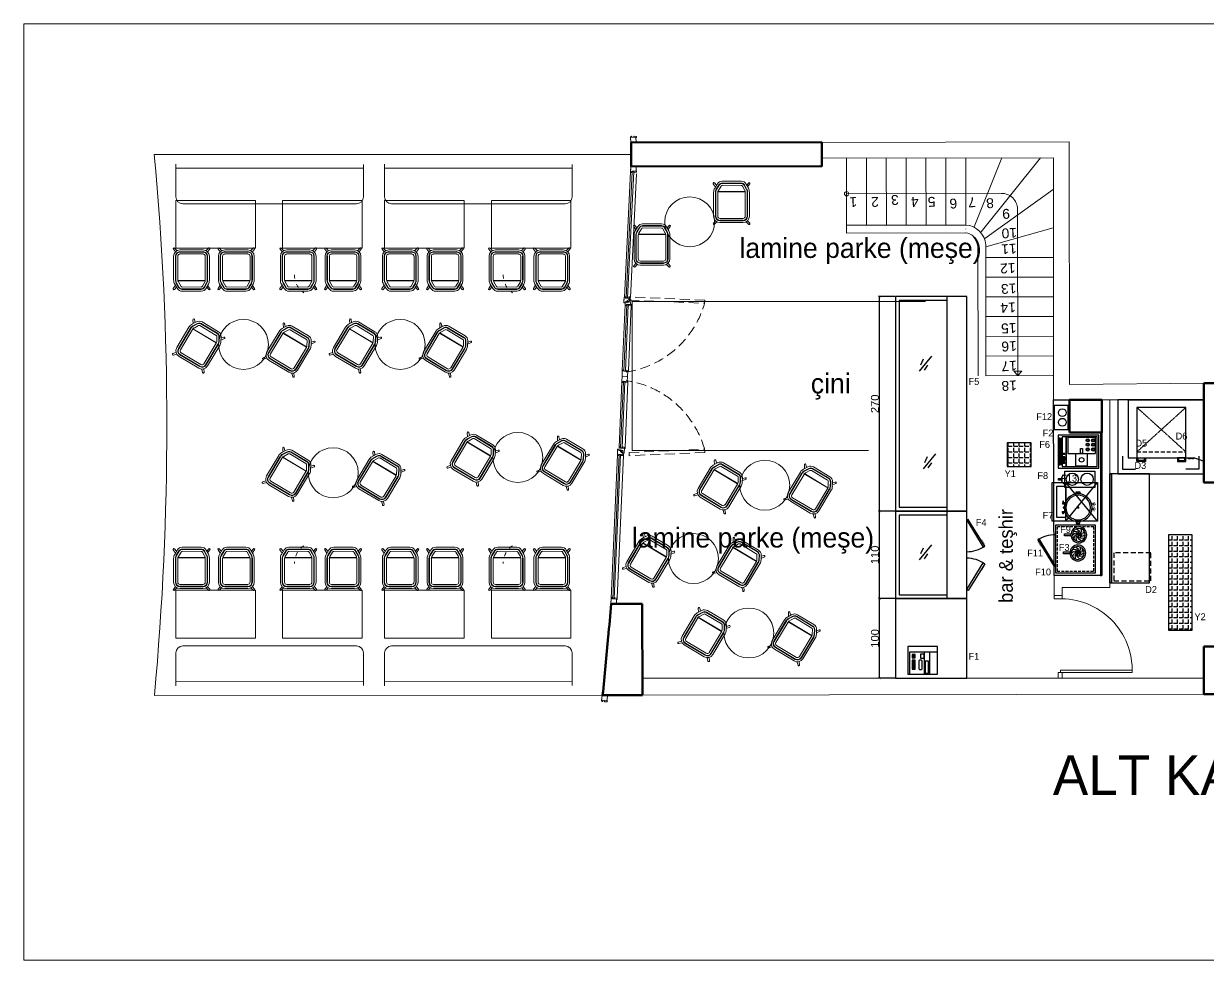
# Model space of a CAD drawing. Header units: millimetres. Extents: x 280 to 14881, y -4087 to -2041.
# Drawn here: x 280 to 1769, y -3219 to -2041 of the extents above; entities that cross this region are included whole.
import ezdxf
from ezdxf.enums import TextEntityAlignment as Align

# ---------------------------------------------------------------- set-up
doc = ezdxf.new("R2010")
doc.units = ezdxf.units.MM
for name, pattern in [('ACAD_ISO03W100', [30, 12, -18]), ('ACAD_ISO07W100', [3.5, 0.5, -3]), ('DASHED', [0.75, 0.5, -0.25]), ('HIDDEN', [9.525, 6.35, -3.175])]:
    doc.linetypes.add(name, pattern=pattern)
doc.layers.get('Defpoints').update_dxf_attribs({"lineweight": 18})
doc.layers.add('-DWG_DETAY2', color=7, linetype='Continuous')
doc.layers.add('S2000-002 Çizgi', color=7, linetype='Continuous')
for name, color, linetype, lineweight in [('dog-pen', 150, 'Continuous', 5), ('duvar2', 234, 'Continuous', 0), ('kapı açılış', 251, 'ACAD_ISO07W100', 0), ('kolon', 105, 'Continuous', 50), ('korkuluk', 34, 'Continuous', 5), ('merdiven', 8, 'Continuous', 5), ('merdiven izdüşüm', 8, 'ACAD_ISO03W100', 5), ('PAGE-MOBİLYA İNCE', 59, 'Continuous', 18), ('PAGE-MOBİLYA ORTA', 28, 'Continuous', 25), ('pen-gor', 4, 'Continuous', 5), ('YAZI', 9, 'Continuous', 18)]:
    doc.layers.add(name, color=color, linetype=linetype, lineweight=lineweight)
doc.styles.add('DDG Dimensions', font='arial.ttf')
doc.styles.add('TAKSİM', font='GOTHIC.TTF', dxfattribs={"height": 20})
doc.dimstyles.new('ISO-25', dxfattribs={"dimtxt": 5, "dimasz": 3, "dimexe": 1.25, "dimexo": 0.625, "dimtad": 1, "dimtxsty": 'DDG Dimensions', "dimblk": 'ARCHTICK', "dimcen": 0, "dimadec": 0, "dimazin": 0, "dimtfac": 1, "dimtmove": 0, "dimatfit": 3, "dimfxl": 1, "dimarcsym": 0})

# ---------------------------------------------------------------- blocks, each defined once
blk = doc.blocks.new('bar taburesi plan re')
at = {"color": 0, "linetype": 'ByBlock'}
for p, q in [((-23.6, 0.9), (-21.1, -2.3)), ((-19.3, -0.9, 11.1), (-22.1, 2.1)), ((13.7, 0), (-15.3, 0)), ((17.7, -0.8, 11), (20.6, 2.1)), ((22.1, 0.9), (19.5, -2.3)), ((-23.3, -8), (-23.3, -37.9)), ((-21, -8), (-21, -37.9)), ((-20.5, -8), (-20.5, -37.9)), ((-18, -8), (-18, -37.9)), ((13.7, -2.3), (-15.3, -2.3)), ((13.7, -2.8), (-15.3, -2.8)), ((13.7, -5.2), (-15.3, -5.2)), ((16.5, -38.2), (16.5, -8)), ((18.9, -38.2), (18.9, -8)), ((19.4, -38.2), (19.4, -8)), ((21.7, -38.2), (21.7, -8)), ((-23.8, -48.6), (-21.1, -44.6)), ((-21.9, -43), (-18.6, -48.6)), ((-19.9, -41.9), (-16.6, -47.4)), ((-19.5, -41.6), (-16.2, -47.2)), ((-18, -38.5), (16.4, -38.5)), ((-18, -38.9), (16.4, -38.9)), ((-17.3, -40.3), (-14, -45.9)), ((12.9, -45.8), (16, -40.2)), ((15.1, -47.1), (18.2, -41.5)), ((15.5, -47.3), (18.6, -41.7)), ((17.5, -48.4), (20.4, -43.1)), ((22.3, -48.6), (19.5, -44.7)), ((-19.8, -47), (-22.3, -49.8)), ((11.4, -46.7), (-12.5, -46.8)), ((11.4, -49.2), (-12.5, -49.2)), ((11.4, -49.7), (-12.5, -49.7)), ((11.4, -52), (-12.5, -52)), ((18.3, -47), (20.8, -49.8))]:
    blk.add_line(p, q, dxfattribs=at)
for centre, radius, start, end in [((-22.9, 1.5), 0.957, 38.086, 218.0835), ((-15.3, -8), 8, 90, 180), ((13.7, -8), 8, 0, 90), ((21.3, 1.5, 0), 0.954, 321.751, 141.9472), ((-15.3, -8), 5.71, 90, 180), ((-15.3, -8), 5.24, 90, 180), ((-15.3, -8), 2.75, 90, 180), ((13.7, -8), 5.71, 0, 90), ((13.7, -8), 5.24, 0, 90), ((13.7, -8), 2.75, 0, 90), ((-13.3, -37.9), 10, 180, 210.7222), ((-13.3, -37.9), 7.71, 180, 210.7222), ((-13.3, -37.9), 7.24, 180, 210.7222), ((-13.3, -37.9), 4.75, 180, 210.7222), ((11.7, -38.2), 4.75, 330.9098, 0), ((11.7, -38.2), 7.24, 330.9098, 0), ((11.7, -38.2), 7.71, 330.9098, 0), ((11.7, -38.2), 10, 330.9098, 0), ((-23, -49.2), 0.98, 145.311, 318.9999), ((-12.5, -45), 7, 210.7222, 270.024), ((-12.5, -45), 4.71, 210.7222, 270.024), ((-12.5, -45), 4.24, 210.7222, 270.024), ((-12.5, -45), 1.75, 210.7222, 270.024), ((11.4, -45), 1.75, 270.024, 330.9098), ((11.4, -45), 4.24, 270.024, 330.9098), ((11.4, -45), 4.71, 270.024, 330.9098), ((11.4, -45), 7, 270.024, 330.9098), ((21.5, -49.2), 0.98, 221.0001, 34.689)]:
    blk.add_arc(centre, radius, start, end, dxfattribs=at)
blk = doc.blocks.new('A$C4AF1199D')
at = {"layer": 'S2000-002 Çizgi'}
for points in [[(2.3, 15.6), (6.8, 14.5)], [(2.4, 20.6), (5.4, 17.1)], [(5.4, 24.6), (5.8, 20)], [(6.3, 18), (13.8, 18)], [(12.6, 19.9), (7.1, 15.7)], [(7.7, 21), (12.4, 15.2)], [(10.2, 26.1), (7.8, 22.2)], [(10.2, 21.2), (10, 14.2)], [(14.9, 24.5), (10.7, 22.7)], [(17.8, 20.4), (13.4, 21.5)], [(14.8, 11.4), (14.4, 16)], [(17.8, 15.4), (14.8, 18.9)], [(5.2, 11.5), (9.5, 13.3)], [(10, 9.9), (12.4, 13.8)]]:
    blk.add_lwpolyline(points, dxfattribs=at)
blk.add_lwpolyline([(8.8, 0), (11.3, 0), (11.3, 8), (8.8, 8)], close=True, dxfattribs=at)
for radius in [10, 8.12, 3.75]:
    blk.add_circle((10, 18), radius, dxfattribs=at)
blk = doc.blocks.new('A$C199769C9')
at = {"layer": 'S2000-002 Çizgi'}
for points in [[(2.5, 17.2), (0, 17.2), (0, 21.7), (2.5, 21.7)], [(2, 17.7), (0.5, 17.7), (0.5, 21.2), (2, 21.2)], [(37.5, 17.2), (40, 17.2), (40, 21.7), (37.5, 21.7)], [(38, 17.7), (39.5, 17.7), (39.5, 21.2), (38, 21.2)], [(12, 0.2), (14.6, 0.4), (14.6, 1), (12, 1.2)], [(28, 0.2), (25.4, 0.4), (25.4, 1), (28, 1.2)]]:
    blk.add_lwpolyline(points, close=True, dxfattribs=at)
at = {"layer": 'S2000-002 Çizgi', "const_width": 1.5}
blk.add_lwpolyline([(19.2, 19.5, 1), (20.7, 19.5, 1)], format="xyb", close=True, dxfattribs=at)
at = {"layer": 'S2000-002 Çizgi'}
for points in [[(13.9, 3.1), (13.9, 1.1)], [(13.9, 0), (15, 0), (15, 2.7)], [(13.9, 0.4), (13.9, 0)], [(20, 1.5), (20, 2)], [(26, 0), (24.9, 0), (24.9, 2.7)], [(26, 3), (26, 1.1)], [(26, 0.4), (26, 0)]]:
    blk.add_lwpolyline(points, dxfattribs=at)
for centre, radius in [((20, 19.5), 17.5), ((20, 19.5), 15.5), ((20.1, 1), 0.469)]:
    blk.add_circle(centre, radius, dxfattribs=at)
blk = doc.blocks.new('A$C13A6423E')
at = {"layer": 'S2000-002 Çizgi'}
for points in [[(0, 72.7), (60, 72.7), (60, 22.7), (0, 22.7)], [(41.4, 0.3), (7.8, 20.9), (8.8, 22.7), (42.5, 2)]]:
    blk.add_lwpolyline(points, close=True, dxfattribs=at)
at = {"layer": 'S2000-002 Çizgi', "linetype": 'DASHED', "ltscale": 7}
blk.add_lwpolyline([(2.1, 70.6), (57.9, 70.6), (57.9, 24.7), (2.1, 24.7)], close=True, dxfattribs=at)
at = {"layer": 'S2000-002 Çizgi', "const_width": 0.343}
blk.add_lwpolyline([(39.5, 1.5), (38.8, 0.3), (34, 3.3), (32.7, 4.1)], dxfattribs=at)
at = {"layer": 'S2000-002 Çizgi'}
blk.add_arc((8.8, 22.7), 39.5, 325.4884, 0, dxfattribs=at)
blk = doc.blocks.new('A$C3C3A6592')
at = {"layer": 'S2000-002 Çizgi'}
for points in [[(0, 57), (48.3, 16.9)], [(0, 16.9), (48.3, 57)], [(0, 16.9), (48.3, 16.9)]]:
    blk.add_lwpolyline(points, dxfattribs=at)
for points in [[(0, 0), (48.3, 0), (48.3, 57), (0, 57)], [(4.6, 5.6), (43.7, 5.6), (43.7, 16.9), (4.6, 16.9)]]:
    blk.add_lwpolyline(points, close=True, dxfattribs=at)
blk.add_text('**', height=12, dxfattribs=at).set_placement((11.9, 43))
blk = doc.blocks.new('A$C290C7E64')
at = {"layer": 'S2000-002 Çizgi'}
for points in [[(0, 0), (35, 0), (35, 37), (0, 37)], [(7, 2), (35, 2), (35, 37), (7, 37)], [(9.6, 16), (14.7, 16), (14.7, 20.6), (9.6, 20.6)], [(18.6, 21.8), (33.8, 21.8), (33.8, 26), (18.6, 26)], [(10.3, 8.2), (11.3, 8.2), (11.3, 9.2), (10.3, 9.2)], [(10.3, 7.2), (11.3, 7.2), (11.3, 8.2), (10.3, 8.2)], [(10.3, 6.2), (11.3, 6.2), (11.3, 7.2), (10.3, 7.2)], [(10.3, 5.2), (11.3, 5.2), (11.3, 6.2), (10.3, 6.2)], [(11.3, 8.2), (12.3, 8.2), (12.3, 9.2), (11.3, 9.2)], [(11.3, 7.2), (12.3, 7.2), (12.3, 8.2), (11.3, 8.2)], [(11.3, 6.2), (12.3, 6.2), (12.3, 7.2), (11.3, 7.2)], [(11.3, 5.2), (12.3, 5.2), (12.3, 6.2), (11.3, 6.2)], [(12.3, 8.2), (13.3, 8.2), (13.3, 9.2), (12.3, 9.2)], [(12.3, 7.2), (13.3, 7.2), (13.3, 8.2), (12.3, 8.2)], [(12.3, 6.2), (13.3, 6.2), (13.3, 7.2), (12.3, 7.2)], [(12.3, 5.2), (13.3, 5.2), (13.3, 6.2), (12.3, 6.2)], [(13.3, 8.2), (14.3, 8.2), (14.3, 9.2), (13.3, 9.2)], [(13.3, 7.2), (14.3, 7.2), (14.3, 8.2), (13.3, 8.2)], [(13.3, 6.2), (14.3, 6.2), (14.3, 7.2), (13.3, 7.2)], [(13.3, 5.2), (14.3, 5.2), (14.3, 6.2), (13.3, 6.2)], [(17.4, 8.2), (18.4, 8.2), (18.4, 9.2), (17.4, 9.2)], [(17.4, 7.2), (18.4, 7.2), (18.4, 8.2), (17.4, 8.2)], [(17.4, 6.2), (18.4, 6.2), (18.4, 7.2), (17.4, 7.2)], [(17.4, 5.2), (18.4, 5.2), (18.4, 6.2), (17.4, 6.2)], [(18.4, 8.2), (19.4, 8.2), (19.4, 9.2), (18.4, 9.2)], [(18.4, 7.2), (19.4, 7.2), (19.4, 8.2), (18.4, 8.2)], [(18.4, 6.2), (19.4, 6.2), (19.4, 7.2), (18.4, 7.2)], [(18.4, 5.2), (19.4, 5.2), (19.4, 6.2), (18.4, 6.2)], [(19.4, 8.2), (20.4, 8.2), (20.4, 9.2), (19.4, 9.2)], [(19.4, 7.2), (20.4, 7.2), (20.4, 8.2), (19.4, 8.2)], [(19.4, 6.2), (20.4, 6.2), (20.4, 7.2), (19.4, 7.2)], [(19.4, 5.2), (20.4, 5.2), (20.4, 6.2), (19.4, 6.2)], [(20.4, 8.2), (21.4, 8.2), (21.4, 9.2), (20.4, 9.2)], [(20.4, 7.2), (21.4, 7.2), (21.4, 8.2), (20.4, 8.2)], [(20.4, 6.2), (21.4, 6.2), (21.4, 7.2), (20.4, 7.2)], [(20.4, 5.2), (21.4, 5.2), (21.4, 6.2), (20.4, 6.2)], [(21.4, 8.2), (22.4, 8.2), (22.4, 9.2), (21.4, 9.2)], [(21.4, 7.2), (22.4, 7.2), (22.4, 8.2), (21.4, 8.2)], [(21.4, 6.2), (22.4, 6.2), (22.4, 7.2), (21.4, 7.2)], [(21.4, 5.2), (22.4, 5.2), (22.4, 6.2), (21.4, 6.2)], [(22.4, 8.2), (23.4, 8.2), (23.4, 9.2), (22.4, 9.2)], [(22.4, 7.2), (23.4, 7.2), (23.4, 8.2), (22.4, 8.2)], [(22.4, 6.2), (23.4, 6.2), (23.4, 7.2), (22.4, 7.2)], [(22.4, 5.2), (23.4, 5.2), (23.4, 6.2), (22.4, 6.2)], [(23.4, 8.2), (24.4, 8.2), (24.4, 9.2), (23.4, 9.2)], [(23.4, 7.2), (24.4, 7.2), (24.4, 8.2), (23.4, 8.2)], [(23.4, 6.2), (24.4, 6.2), (24.4, 7.2), (23.4, 7.2)], [(23.4, 5.2), (24.4, 5.2), (24.4, 6.2), (23.4, 6.2)], [(24.4, 8.2), (25.4, 8.2), (25.4, 9.2), (24.4, 9.2)], [(24.4, 7.2), (25.4, 7.2), (25.4, 8.2), (24.4, 8.2)], [(24.4, 6.2), (25.4, 6.2), (25.4, 7.2), (24.4, 7.2)], [(24.4, 5.2), (25.4, 5.2), (25.4, 6.2), (24.4, 6.2)], [(25.4, 8.2), (26.4, 8.2), (26.4, 9.2), (25.4, 9.2)], [(25.4, 7.2), (26.4, 7.2), (26.4, 8.2), (25.4, 8.2)], [(25.4, 6.2), (26.4, 6.2), (26.4, 7.2), (25.4, 7.2)], [(25.4, 5.2), (26.4, 5.2), (26.4, 6.2), (25.4, 6.2)], [(26.4, 8.2), (27.4, 8.2), (27.4, 9.2), (26.4, 9.2)], [(26.4, 7.2), (27.4, 7.2), (27.4, 8.2), (26.4, 8.2)], [(26.4, 6.2), (27.4, 6.2), (27.4, 7.2), (26.4, 7.2)], [(26.4, 5.2), (27.4, 5.2), (27.4, 6.2), (26.4, 6.2)], [(27.4, 8.2), (28.4, 8.2), (28.4, 9.2), (27.4, 9.2)], [(27.4, 7.2), (28.4, 7.2), (28.4, 8.2), (27.4, 8.2)], [(27.4, 6.2), (28.4, 6.2), (28.4, 7.2), (27.4, 7.2)], [(27.4, 5.2), (28.4, 5.2), (28.4, 6.2), (27.4, 6.2)]]:
    blk.add_lwpolyline(points, close=True, dxfattribs=at)
for points in [[(7, 27.2), (35, 27.2)], [(7, 20.6), (35, 20.6)]]:
    blk.add_lwpolyline(points, dxfattribs=at)
blk.add_lwpolyline([(18.7, 13.6), (27.6, 13.6, 0.414214), (29.1, 15.1), (29.1, 16.4, 0.414214), (27.6, 17.9), (18.7, 17.9, 0.414214), (17.2, 16.4), (17.2, 15.1, 0.414214)], format="xyb", close=True, dxfattribs=at)
blk = doc.blocks.new('A$C014F030A')
at = {"layer": 'S2000-002 Çizgi'}
for p, q in [((14, 6.1), (0, 6.1)), ((0, 6.1), (0, 0)), ((2, 6.1), (2, 2)), ((2, 2), (12, 2)), ((12, 2), (12, 6.1)), ((14, 0), (14, 6.1)), ((0, 0), (14, 0))]:
    blk.add_line(p, q, dxfattribs=at)
blk = doc.blocks.new('A$C3B636E66')
at = {"layer": 'S2000-002 Çizgi'}
for p, q in [((-13, 77.7), (-13, 4.7)), ((-13, 77.7), (82, 77.7)), ((82, 77.7), (82, 0.5)), ((-13, 4.7), (70.5, 4.7)), ((70.5, 4.7), (82, 0.5))]:
    blk.add_line(p, q, dxfattribs=at)
at = {"layer": 'S2000-002 Çizgi', "linetype": 'DASHED'}
for p, q in [((59.6, 68.2), (-2.1, 12.3)), ((-2.1, 68.2), (59.6, 12.3))]:
    blk.add_line(p, q, dxfattribs=at)
at = {"layer": 'S2000-002 Çizgi', "linetype": 'DASHED', "ltscale": 10}
blk.add_line((-2.1, 12.3), (59.6, 12.3), dxfattribs=at)
at = {"layer": 'S2000-002 Çizgi', "linetype": 'DASHED'}
blk.add_lwpolyline([(-2.1, 68.2), (-2.1, 4.7), (59.6, 4.7), (59.6, 68.2)], close=True, dxfattribs=at)
at = {"layer": 'S2000-002 Çizgi'}
for points in [[(63, 4.7), (65.4, 4.7), (65.4, 3.6), (63, 3.6)], [(67, 4.7), (69.3, 4.7), (69.3, 3.6), (67, 3.6)]]:
    blk.add_lwpolyline(points, close=True, dxfattribs=at)
at = {"layer": 'S2000-002 Çizgi', "yscale": 0.7663551401869159, "zscale": 0.7663551401869159}
for p, xscale in [((8.6, 0), -0.7663551401869159), ((48.9, 0), 0.7663551401869159)]:
    blk.add_blockref('A$C014F030A', p, dxfattribs=dict(at, xscale=xscale))
blk = doc.blocks.new('_ArchTick')
at = {"color": 0, "linetype": 'ByBlock', "const_width": 0.15}
blk.add_lwpolyline([(-0.5, -0.5), (0.5, 0.5)], dxfattribs=at)
blk = doc.blocks.new('*D15')
at = {"color": 0, "lineweight": -2, "transparency": 16777216}
for p, q in [((1376, -2763.9), (1355.4, -2763.9)), ((1356.7, -2863.9), (1356.7, -2763.9)), ((1376, -2863.9), (1355.4, -2863.9))]:
    blk.add_line(p, q, dxfattribs=at)
at = {"layer": 'Defpoints', "color": 0, "transparency": 16777216}
for p in [(1356.7, -2763.9), (1376.6, -2763.9), (1376.6, -2863.9)]:
    blk.add_point(p, dxfattribs=at)
at = {"color": 0, "lineweight": -2, "transparency": 16777216, "xscale": 3, "yscale": 3, "zscale": 3}
for p, rotation in [((1356.7, -2763.9), 90), ((1356.7, -2863.9), 270)]:
    blk.add_blockref('_ArchTick', p, dxfattribs=dict(at, rotation=rotation))
at = {"color": 0, "transparency": 16777216, "insert": (1351, -2813.9), "char_height": 10, "attachment_point": 5, "rotation": 90, "style": 'DDG Dimensions'}
blk.add_mtext('100', dxfattribs=at)
blk = doc.blocks.new('*D16')
at = {"color": 0, "lineweight": -2, "transparency": 16777216}
for p, q in [((1376, -2653.9), (1355.4, -2653.9)), ((1356.7, -2763.9), (1356.7, -2653.9)), ((1376, -2763.9), (1355.4, -2763.9))]:
    blk.add_line(p, q, dxfattribs=at)
at = {"layer": 'Defpoints', "color": 0, "transparency": 16777216}
for p in [(1356.7, -2653.9), (1376.6, -2653.9), (1376.6, -2763.9)]:
    blk.add_point(p, dxfattribs=at)
at = {"color": 0, "lineweight": -2, "transparency": 16777216, "xscale": 3, "yscale": 3, "zscale": 3}
for p, rotation in [((1356.7, -2653.9), 90), ((1356.7, -2763.9), 270)]:
    blk.add_blockref('_ArchTick', p, dxfattribs=dict(at, rotation=rotation))
at = {"color": 0, "transparency": 16777216, "insert": (1351, -2708.9), "char_height": 10, "attachment_point": 5, "rotation": 90, "style": 'DDG Dimensions'}
blk.add_mtext('110', dxfattribs=at)
blk = doc.blocks.new('*D17')
at = {"color": 0, "lineweight": -2, "transparency": 16777216}
for p, q in [((1376, -2383.9), (1355.4, -2383.9)), ((1356.7, -2653.9), (1356.7, -2383.9)), ((1376, -2653.9), (1355.4, -2653.9))]:
    blk.add_line(p, q, dxfattribs=at)
at = {"layer": 'Defpoints', "color": 0, "transparency": 16777216}
for p in [(1356.7, -2383.9), (1376.6, -2383.9), (1376.6, -2653.9)]:
    blk.add_point(p, dxfattribs=at)
at = {"color": 0, "lineweight": -2, "transparency": 16777216, "xscale": 3, "yscale": 3, "zscale": 3}
for p, rotation in [((1356.7, -2383.9), 90), ((1356.7, -2653.9), 270)]:
    blk.add_blockref('_ArchTick', p, dxfattribs=dict(at, rotation=rotation))
at = {"color": 0, "transparency": 16777216, "insert": (1351, -2518.9), "char_height": 10, "attachment_point": 5, "rotation": 90, "style": 'DDG Dimensions'}
blk.add_mtext('270', dxfattribs=at)
blk = doc.blocks.new('A$C676B6198')
at = {"layer": 'S2000-002 Çizgi'}
blk.add_line((27.3, 6.3), (31.6, 8.2), dxfattribs=at)
for points in [[(0, 0), (41.5, 0), (41.5, 51), (0, 51)], [(2, 10), (39.5, 10), (39.5, 49), (2, 49)], [(3, 47), (3, 12), (23, 12), (23, 47)], [(16.8, 30.8), (23, 30.8), (23, 28.2), (16.8, 28.2)], [(23.5, 22), (38.5, 22), (38.5, 37), (23.5, 37)], [(2, 5), (39.5, 5), (39.5, 10), (2, 10)], [(22.8, 6.2), (24, 6.2), (24, 8.3), (22.8, 8.3)], [(27.3, 6.3), (31.6, 6.3), (31.6, 8.2), (27.3, 8.2)], [(33.9, 6.2), (35.1, 6.2), (35.1, 8.3), (33.9, 8.3)]]:
    blk.add_lwpolyline(points, close=True, dxfattribs=at)
for points, const_width in [([(5.5, 42.4), (4.9, 41.4)], 0.5), ([(5.5, 35.5), (4.9, 34.5)], 0.5), ([(10.9, 42.4), (10.3, 41.4)], 0.5), ([(10.9, 35.5), (10.3, 34.5)], 0.5), ([(16.9, 42.4), (16.3, 41.4)], 0.5), ([(16.9, 35.5), (16.3, 34.5)], 0.5), ([(22.8, 7.5), (24, 7.5)], 0.5), ([(29.5, 5), (29.5, 1.5)], 1), ([(33.9, 7.5), (35.1, 7.5)], 0.5)]:
    blk.add_lwpolyline(points, dxfattribs=dict(at, const_width=const_width))
for points in [[(3.7, 1.9), (3.7, 5)], [(5.3, 5), (5.3, 1.9)], [(6.3, 1.9), (6.3, 5)], [(8, 5), (8, 1.9)], [(9, 1.9), (9, 5)], [(10.7, 5), (10.7, 1.9)], [(11.7, 1.9), (11.7, 5)], [(13.4, 5), (13.4, 1.9)], [(14.4, 1.9), (14.4, 5)], [(16, 5), (16, 1.9)], [(17, 1.9), (17, 5)], [(18.7, 5), (18.7, 1.9)], [(19.7, 1.9), (19.7, 5)], [(21.4, 5), (21.4, 1.9)], [(22.4, 1.9), (22.4, 5)], [(24.1, 5), (24.1, 1.9)], [(25.1, 1.9), (25.1, 5)], [(26.7, 5), (26.7, 1.9)], [(27.7, 1.9), (27.7, 5)], [(29.4, 5), (29.4, 1.9)], [(30.4, 1.9), (30.4, 5)], [(32.1, 5), (32.1, 1.9)], [(33.1, 1.9), (33.1, 5)], [(34.8, 5), (34.8, 1.9)], [(35.8, 1.9), (35.8, 5)], [(37.4, 5), (37.4, 1.9)]]:
    blk.add_lwpolyline(points, dxfattribs=at)
for centre, radius in [((6.5, 44.1), 1.98), ((6.5, 44.1), 1.24), ((12, 44.1), 1.98), ((12, 44.1), 1.24), ((17.9, 44.1), 1.98), ((17.9, 44.1), 1.24), ((6.5, 37.2), 1.98), ((6.5, 37.2), 1.24), ((12, 37.2), 1.98), ((12, 37.2), 1.24), ((17.9, 37.2), 1.98), ((17.9, 37.2), 1.24), ((31, 29.5), 2.9)]:
    blk.add_circle(centre, radius, dxfattribs=at)
for centre in [(4.5, 1.9), (7.2, 1.9), (9.8, 1.9), (12.5, 1.9), (15.2, 1.9), (17.9, 1.9), (20.5, 1.9), (23.2, 1.9), (25.9, 1.9), (28.6, 1.9), (31.2, 1.9), (33.9, 1.9), (36.6, 1.9)]:
    blk.add_arc(centre, 0.837, 180, 0, dxfattribs=at)
blk = doc.blocks.new('A$C1AD30F75')
blk.add_lwpolyline([(0, 0), (30, 0), (30, 18), (0, 18)], close=True)
for centre in [(9, 7.6), (21, 7.6)]:
    blk.add_circle(centre, 4.91)
blk = doc.blocks.new('A$C3DDB3116')
at = {"layer": 'S2000-002 Çizgi'}
blk.add_lwpolyline([(0, 45.9), (20.5, 45.9), (20.5, 7.9), (0, 7.9), (0, 45.9)], dxfattribs=at)
blk.add_lwpolyline([(9.3, 3.7), (11.2, 3.7), (11.2, 0), (9.3, 0)], close=True, dxfattribs=at)
for centre in [(10.2, 36.1), (10.2, 17.5)]:
    blk.add_circle(centre, 7.7, dxfattribs=at)
blk.add_arc((10.2, 10.1), 6.37, 199.6345, 340.3655, dxfattribs=at)

msp = doc.modelspace()

# ---------------------------------------------------------------- hatches: boundary and pattern name
h = msp.add_hatch()
h.set_pattern_fill('ANGLE', color=256)
h.set_pattern_definition([(0, (-18.126, -3256.851), (0, 6.985), [5.08, -1.905]), (90, (-18.126, -3256.851), (-6.985, 4e-16), [5.08, -1.905])])
h.paths.add_polyline_path([(1547.331, -2567.851), (1517.331, -2567.851), (1517.331, -2597.851), (1547.331, -2597.851)])
h = msp.add_hatch()
h.set_pattern_fill('ANGLE', color=256, angle=90)
h.set_pattern_definition([(90, (2409.277, -4338.931), (-6.985, 4e-16), [5.08, -1.905]), (180, (2409.277, -4338.931), (-9e-16, -6.985), [5.08, -1.905])])
h.paths.add_polyline_path([(1720.277, -2803.474), (1750.277, -2803.474), (1750.277, -2683.474), (1720.277, -2683.474)])

# ---------------------------------------------------------------- linework, layer by layer
at = {"layer": '-DWG_DETAY2', "color": 0, "linetype": 'HIDDEN'}
msp.add_lwpolyline([(1651.636, -2741.73), (1698.186, -2741.73), (1698.186, -2706.297), (1651.636, -2706.297)], close=True, dxfattribs=at)
for p, q in [((1441.633, -2653.949), (1441.633, -2383.949)), ((1441.633, -2763.949), (1441.633, -2653.949))]:
    msp.add_line(p, q)
at = {"color": 4}
for p, q in [((1406.915, -2477.682), (1422.418, -2458.832)), ((1408.609, -2469.772), (1411.944, -2462.446)), ((1413.111, -2476.599), (1417.445, -2470.272)), ((1411.871, -2600.497), (1427.374, -2581.648)), ((1413.565, -2592.588), (1416.899, -2585.262)), ((1418.066, -2599.415), (1422.401, -2593.088)), ((1406.915, -2715.084), (1422.418, -2696.234)), ((1408.609, -2707.175), (1411.944, -2699.848)), ((1413.111, -2714.002), (1417.445, -2707.674))]:
    msp.add_line(p, q, dxfattribs=at)
msp.add_xline((2057.341, -4071.789), (1, 0))
for points in [[(1376.633, -2653.949), (1466.633, -2653.949), (1466.633, -2383.949), (1376.633, -2383.949)], [(1575.641, -2513.984), (1595.641, -2513.984), (1595.641, -2554.984), (1636.633, -2554.984), (1636.633, -2734.984), (1576.633, -2734.984)], [(1764.636, -2513.984), (1656.636, -2513.984), (1656.636, -2606.984), (1764.636, -2606.984)], [(1517.331, -2597.851), (1547.331, -2597.851), (1547.331, -2567.851), (1517.331, -2567.851)], [(1646.633, -2743.984), (1696.633, -2743.984), (1696.633, -2606.984), (1646.633, -2606.984)], [(1648.633, -2743.984), (1646.633, -2743.984), (1646.633, -2606.984), (1648.633, -2606.984)], [(1376.633, -2763.949), (1466.633, -2763.949), (1466.633, -2653.949), (1376.633, -2653.949)], [(1750.277, -2803.474), (1750.277, -2683.474), (1720.277, -2683.474), (1720.277, -2803.474)], [(1376.633, -2863.949), (1466.633, -2863.949), (1466.633, -2763.949), (1376.633, -2763.949)]]:
    msp.add_lwpolyline(points, close=True)
for points in [[(1441.633, -2388.949), (1381.633, -2388.949), (1381.633, -2648.949), (1441.633, -2648.949)], [(1441.633, -2658.949), (1381.633, -2658.949), (1381.633, -2758.949), (1441.633, -2758.949)]]:
    msp.add_lwpolyline(points, dxfattribs=at)
for points in [[(1662.636, -2584.694), (1662.636, -2600.984), (1678.927, -2600.984)], [(1758.636, -2584.694), (1758.636, -2600.984), (1742.345, -2600.984)]]:
    msp.add_lwpolyline(points)
at = {"layer": 'dog-pen'}
for points in [[(1050.497, -2189.942), (1050.072, -2183.756), (1045.084, -2184.099), (1044.988, -2182.702), (1044.775, -2182.517), (1044.176, -2182.558), (1043.447, -2183.61), (1043.247, -2183.624), (1043.473, -2186.916)], [(1050.072, -2183.756), (1050.497, -2189.942), (1049.799, -2189.99), (1049.799, -2189.99), (1049.001, -2190.045), (1049.001, -2190.045), (1048.701, -2190.065), (1048.701, -2190.065), (1047.504, -2190.147), (1047.504, -2190.147), (1045.309, -2190.298), (1045.309, -2190.298), (1044.112, -2190.381), (1043.686, -2190.009), (1043.247, -2183.624)], [(1050.106, -2184.255), (1050.605, -2184.221), (1050.884, -2183.901), (1050.795, -2182.61), (1047.868, -2182.31), (1047.689, -2182.623), (1047.389, -2182.643), (1047.478, -2183.935)], [(1050.28, -2226.564), (1050.545, -2220.37), (1049.846, -2220.34), (1049.846, -2220.34), (1049.047, -2220.306), (1049.047, -2220.306), (1048.747, -2220.293), (1048.747, -2220.293), (1047.548, -2220.242), (1047.548, -2220.242), (1045.35, -2220.148), (1045.35, -2220.148), (1044.151, -2220.096), (1043.735, -2220.479), (1043.461, -2226.873)], [(1050.545, -2220.37), (1050.28, -2226.564), (1045.285, -2226.351), (1045.225, -2227.749), (1045.017, -2227.94), (1044.417, -2227.915), (1043.661, -2226.882), (1043.461, -2226.873), (1043.602, -2223.576)], [(1050.302, -2226.065), (1050.801, -2226.086), (1051.088, -2226.399), (1051.033, -2227.692), (1048.114, -2228.067), (1047.927, -2227.759), (1047.627, -2227.746), (1047.683, -2226.453)], [(1042.036, -2386.172), (1041.929, -2388.67), (1041.23, -2388.64), (1041.247, -2388.24), (1040.448, -2388.206), (1040.43, -2388.606), (1040.131, -2388.593), (1040.097, -2389.392), (1038.898, -2389.341), (1038.838, -2390.739), (1036.64, -2390.645), (1036.576, -2392.144), (1035.377, -2392.093), (1034.994, -2391.676), (1035.268, -2385.282)], [(1041.929, -2388.67), (1042.036, -2386.172), (1037.041, -2385.958), (1037.1, -2384.559), (1036.909, -2384.351), (1036.31, -2384.325), (1035.468, -2385.29), (1035.268, -2385.282), (1035.127, -2388.579)], [(1036.31, -2384.325), (1036.909, -2384.351)], [(1042.063, -2387.875), (1041.978, -2389.873), (1042.063, -2387.875), (1043.262, -2387.926), (1043.645, -2388.343), (1043.397, -2394.138), (1038.401, -2393.924), (1038.341, -2395.322), (1038.133, -2395.514), (1037.533, -2395.488), (1036.777, -2394.455), (1036.577, -2394.446), (1036.718, -2391.149), (1038.807, -2391.239), (1038.781, -2391.838), (1039.29, -2391.86), (1039.38, -2389.762), (1040.279, -2389.8), (1040.266, -2390.1), (1040.466, -2390.108), (1040.418, -2391.243), (1041.617, -2391.294), (1041.665, -2390.16), (1041.865, -2390.168), (1041.878, -2389.869), (1041.978, -2389.873)], [(1042.015, -2386.672), (1042.514, -2386.693), (1042.827, -2386.406), (1042.882, -2385.113), (1040.006, -2384.49), (1039.793, -2384.781), (1039.494, -2384.768), (1039.438, -2386.061)], [(1043.418, -2393.638), (1043.917, -2393.659), (1044.204, -2393.972), (1044.149, -2395.265), (1041.23, -2395.64), (1041.043, -2395.332), (1040.744, -2395.319), (1040.799, -2394.026)], [(1032.445, -2490.958), (1032.645, -2490.966), (1033.402, -2492), (1034.001, -2492.025), (1034.209, -2491.834), (1034.269, -2490.435), (1039.265, -2490.649), (1039.513, -2484.854), (1039.13, -2484.438), (1032.736, -2484.164), (1032.445, -2490.958)], [(1033.027, -2477.37), (1033.227, -2477.379), (1034.069, -2476.414), (1034.668, -2476.439), (1034.86, -2476.648), (1034.8, -2478.047), (1039.795, -2478.26), (1039.547, -2484.055), (1039.13, -2484.438), (1032.736, -2484.164), (1033.027, -2477.37)], [(1039.774, -2478.76), (1040.273, -2478.781), (1040.586, -2478.494), (1040.641, -2477.202), (1037.765, -2476.578), (1037.553, -2476.869), (1037.253, -2476.856), (1037.197, -2478.149)], [(1039.286, -2490.15), (1039.786, -2490.171), (1040.072, -2490.483), (1040.017, -2491.776), (1037.098, -2492.152), (1036.911, -2491.844), (1036.612, -2491.831), (1036.667, -2490.538)], [(1033.627, -2582.592), (1033.734, -2580.094), (1033.034, -2580.064), (1033.017, -2580.464), (1032.218, -2580.43), (1032.235, -2580.03), (1031.935, -2580.017), (1031.97, -2579.218), (1030.771, -2579.167), (1030.831, -2577.768), (1028.633, -2577.674), (1028.697, -2576.175), (1027.498, -2576.124), (1027.081, -2576.507), (1026.807, -2582.901)], [(1033.799, -2580.898), (1033.885, -2578.9), (1033.799, -2580.898), (1034.998, -2580.949), (1035.415, -2580.567), (1035.663, -2574.772), (1030.668, -2574.558), (1030.728, -2573.159), (1030.536, -2572.951), (1029.937, -2572.925), (1029.095, -2573.89), (1028.895, -2573.882), (1028.754, -2577.179), (1030.843, -2577.268), (1030.868, -2576.669), (1031.377, -2576.69), (1031.287, -2578.789), (1032.187, -2578.827), (1032.199, -2578.527), (1032.399, -2578.536), (1032.448, -2577.402), (1033.647, -2577.453), (1033.598, -2578.587), (1033.798, -2578.596), (1033.785, -2578.895), (1033.885, -2578.9)], [(1035.642, -2575.272), (1036.141, -2575.293), (1036.454, -2575.006), (1036.509, -2573.713), (1033.633, -2573.09), (1033.421, -2573.381), (1033.121, -2573.368), (1033.066, -2574.661)], [(1033.734, -2580.094), (1033.627, -2582.592), (1028.631, -2582.378), (1028.571, -2583.777), (1028.363, -2583.968), (1027.764, -2583.943), (1027.007, -2582.909), (1026.807, -2582.901), (1026.949, -2579.604)], [(1027.764, -2583.943), (1028.363, -2583.968)], [(1033.648, -2582.093), (1034.148, -2582.114), (1034.435, -2582.426), (1034.379, -2583.719), (1031.461, -2584.095), (1031.274, -2583.787), (1030.974, -2583.774), (1031.029, -2582.481)], [(1025.841, -2764.501), (1025.576, -2770.696), (1024.876, -2770.666), (1024.876, -2770.666), (1024.077, -2770.632), (1024.077, -2770.632), (1023.777, -2770.619), (1023.777, -2770.619), (1022.578, -2770.567), (1022.578, -2770.567), (1020.38, -2770.473), (1020.38, -2770.473), (1019.182, -2770.422), (1018.799, -2770.005), (1019.073, -2763.611)], [(1025.576, -2770.696), (1025.841, -2764.501), (1020.845, -2764.288), (1020.905, -2762.889), (1020.714, -2762.681), (1020.115, -2762.655), (1019.273, -2763.62), (1019.073, -2763.611), (1018.932, -2766.908)], [(1025.82, -2765.001), (1026.319, -2765.022), (1026.632, -2764.736), (1026.687, -2763.443), (1023.811, -2762.819), (1023.598, -2763.11), (1023.299, -2763.097), (1023.243, -2764.39)], [(1013.552, -2892.642), (1014.611, -2886.534), (1013.922, -2886.414), (1013.922, -2886.414), (1013.133, -2886.277), (1013.133, -2886.277), (1012.838, -2886.226), (1012.838, -2886.226), (1011.656, -2886.021), (1011.656, -2886.021), (1009.488, -2885.645), (1009.488, -2885.645), (1008.306, -2885.44), (1007.843, -2885.766), (1006.749, -2892.072)], [(1014.611, -2886.534), (1013.552, -2892.642), (1008.625, -2891.788), (1008.386, -2893.167), (1008.155, -2893.33), (1007.564, -2893.228), (1006.946, -2892.106), (1006.749, -2892.072), (1007.313, -2888.82)], [(1013.637, -2892.15), (1014.13, -2892.235), (1014.374, -2892.582), (1014.153, -2893.857), (1011.21, -2893.854), (1011.065, -2893.525), (1010.769, -2893.473), (1010.99, -2892.198)]]:
    msp.add_lwpolyline(points, dxfattribs=at)
for points in [[(1047.371, -2227.227), (1045.573, -2227.15), (1037.771, -2385.745), (1039.569, -2385.822)], [(1036.911, -2477.837), (1035.112, -2477.76), (1038.688, -2394.236), (1040.486, -2394.313)], [(1036.354, -2490.825), (1034.556, -2490.748), (1030.98, -2574.271), (1032.779, -2574.348)], [(1022.956, -2764.078), (1021.158, -2764.001), (1028.918, -2582.691), (1030.717, -2582.768)]]:
    msp.add_lwpolyline(points, close=True, dxfattribs=at)
at = {"layer": 'duvar2'}
for p, q in [((1284.112, -2190.139), (1595.4, -2189.586)), ((1595.4, -2189.586), (1595.834, -2494.429)), ((1044.137, -2205.381), (444.137, -2205.381)), ((1575.641, -2209.62), (1575.641, -2513.984)), ((1595.834, -2494.429), (1764.601, -2492.803)), ((1575.641, -2513.984), (1764.636, -2513.984)), ((1636.633, -2734.984), (1636.633, -2513.984)), ((1636.633, -2513.984), (1646.633, -2513.984)), ((1646.633, -2513.984), (1646.633, -2749.984)), ((1636.633, -2734.984), (1576.633, -2734.984)), ((1576.633, -2734.984), (1576.633, -2759.984)), ((1586.633, -2749.984), (1646.633, -2749.984)), ((1586.633, -2759.984), (1586.633, -2749.984)), ((1576.633, -2759.984), (1586.633, -2759.984)), ((1764.79, -2863.949), (1058.271, -2863.949)), ((444.137, -2885.543), (1033.306, -2885.399)), ((1764.839, -2884.186), (1058.306, -2885.358)), ((1414.577, -2884.574), (1414.577, -2884.743))]:
    msp.add_line(p, q, dxfattribs=at)
msp.add_lwpolyline([(279.77, -2040.894), (4824.93, -2040.894), (4824.93, -3218.739), (279.77, -3218.739)], close=True, dxfattribs=at)
for points in [[(1284.145, -2210.139), (1575.641, -2209.62)], [(1342.728, -2577.502), (1045.291, -2577.502), (1045.291, -2390.136), (1414.577, -2390.136), (1414.577, -2390.136)]]:
    msp.add_lwpolyline(points, dxfattribs=at)
for centre in [(1117.847, -2290.074), (556.375, -2444.183), (753.391, -2444.183), (901.56, -2586.324), (669.296, -2605.533), (1212.313, -2621.27), (1122.569, -2713.575), (1192.237, -2807.113)]:
    msp.add_circle(centre, 31.419, dxfattribs=at)
msp.add_arc((-3231.145, -2546.356), 3691.065, 354.727428, 5.300463, dxfattribs=at)
at = {"layer": 'kapı açılış', "linetype": 'DASHED', "ltscale": 25}
for points in [[(1041.799, -2384.46), (1041.628, -2388.457), (1136.541, -2392.52), (1136.712, -2388.524)], [(1041.799, -2584.141), (1041.628, -2580.145), (1136.541, -2576.081), (1136.712, -2580.078)]]:
    msp.add_lwpolyline(points, close=True, dxfattribs=at)
for centre, start, end in [((1020.437, -2359.519), 278.247933, 344.133013), ((1020.437, -2609.082), 15.866987, 81.752067)]:
    msp.add_arc(centre, 120.703, start, end, dxfattribs=at)
at = {"layer": 'kolon'}
for p, q in [((1019.182, -2770.422), (1058.118, -2770.358)), ((1058.118, -2770.358), (1058.306, -2885.358)), ((1058.118, -2770.358), (1058.306, -2885.358)), ((1058.306, -2885.358), (1008.306, -2885.44))]:
    msp.add_line(p, q, dxfattribs=at)
msp.add_lwpolyline([(1044.161, -2220.38), (1284.161, -2219.988), (1284.112, -2189.988), (1044.112, -2190.381), (1044.161, -2220.38)], dxfattribs=at)
for points in [[(1764.601, -2492.803), (1794.601, -2492.753), (1794.806, -2617.802), (1764.806, -2617.802)], [(1595.641, -2554.984), (1636.633, -2554.984), (1636.633, -2513.984), (1595.641, -2513.984)], [(1764.741, -2824.186), (1824.74, -2824.088), (1824.839, -2884.088), (1764.839, -2884.186)]]:
    msp.add_lwpolyline(points, close=True, dxfattribs=at)
for centre, radius, start, end in [((-4675.334, -2266.237), 5716.791, 354.515526, 354.940301), ((-3009.701, -2463.215), 4040.13, 354.001194, 355.051173)]:
    msp.add_arc(centre, radius, start, end, dxfattribs=at)
at = {"layer": 'korkuluk'}
for p, q in [((1465.328, -2294.107), (1315.328, -2294.367)), ((1315.328, -2294.367), (1315.345, -2304.367)), ((1465.345, -2304.107), (1315.345, -2304.367))]:
    msp.add_line(p, q, dxfattribs=at)
for points in [[(1480.655, -2483.634), (1480.37, -2318.837)], [(1490.655, -2483.617), (1490.37, -2318.81)]]:
    msp.add_lwpolyline(points, dxfattribs=at)
for major_axis in [(16.913, 0.953), (26.897, 1.516)]:
    msp.add_ellipse((1463.498, -2320.735), major_axis=major_axis, ratio=0.99062219, start_param=0.01446574, end_param=1.44702582, dxfattribs=at)
at = {"layer": 'merdiven'}
for p, q in [((1315.328, -2294.367), (1315.182, -2210.07)), ((1340.328, -2294.324), (1340.182, -2210.027)), ((1365.328, -2294.28), (1365.182, -2209.984)), ((1390.328, -2294.237), (1390.182, -2209.941)), ((1415.328, -2294.194), (1415.182, -2209.897)), ((1440.328, -2294.151), (1440.182, -2209.854)), ((1465.328, -2294.107), (1465.182, -2209.811)), ((1475.654, -2296.197), (1510.663, -2209.686)), ((1484.523, -2302.844), (1559.359, -2209.552)), ((1315.26, -2254.802), (1510.258, -2254.266)), ((1489.123, -2311.032), (1575.247, -2249.218)), ((1530.654, -2483.507), (1530.291, -2274.024)), ((1465.336, -2299.084), (1465.336, -2298.969)), ((1490.374, -2321.415), (1575.331, -2297.493)), ((1575.395, -2334.786), (1490.398, -2335.02)), ((1575.438, -2359.552), (1490.441, -2359.786)), ((1575.481, -2384.319), (1490.484, -2384.552)), ((1575.524, -2409.085), (1490.527, -2409.318)), ((1575.567, -2433.851), (1490.569, -2434.085)), ((1575.61, -2458.617), (1490.612, -2458.851)), ((1574.778, -2483.386), (1490.655, -2483.617)), ((1525.684, -2478.064), (1535.605, -2478.047)), ((1530.654, -2483.507), (1525.684, -2478.064)), ((1530.654, -2483.507), (1535.605, -2478.047))]:
    msp.add_line(p, q, dxfattribs=at)
msp.add_circle((1315.26, -2254.802), 2.691, dxfattribs=at)
msp.add_ellipse((1510.292, -2274.079), major_axis=(19.968, 1.126), ratio=0.99062219, start_param=6.22911623, end_param=7.79991256, dxfattribs=at)
at = {"layer": 'merdiven izdüşüm', "ltscale": 0.4}
for centre, start, end in [((647.858, -2356.711), 180, 235.138429), ((910.524, -2356.711), 180, 235.138429), ((647.858, -2719.798), 124.861571, 180), ((910.524, -2719.798), 124.861571, 180)]:
    msp.add_arc(centre, 27.384, start, end, dxfattribs=at)
at = {"layer": 'PAGE-MOBİLYA İNCE', "lineweight": 13}
for p, q in [((471.321, -2222.477), (471.328, -2217.483)), ((707.321, -2222.747), (707.321, -2217.818)), ((733.987, -2222.477), (733.994, -2217.483)), ((969.987, -2222.747), (969.987, -2217.818)), ((471.321, -2222.477), (471.321, -2258.648)), ((471.321, -2222.477), (707.321, -2222.747)), ((707.321, -2258.648), (707.321, -2222.747)), ((733.987, -2222.477), (733.987, -2258.648)), ((733.987, -2222.477), (969.987, -2222.747)), ((969.987, -2258.648), (969.987, -2222.747)), ((480.151, -2267.477), (698.492, -2267.477)), ((742.817, -2267.477), (961.158, -2267.477)), ((1576.633, -2763.999), (1586.633, -2763.999)), ((480.151, -2823.438), (698.492, -2823.438)), ((742.817, -2823.438), (961.158, -2823.438)), ((471.321, -2868.438), (471.321, -2832.268)), ((707.321, -2832.268), (707.321, -2868.168)), ((733.987, -2868.438), (733.987, -2832.268)), ((969.987, -2832.268), (969.987, -2868.168)), ((1581.633, -2856.949), (1581.633, -2863.949)), ((1584.633, -2856.949), (1581.633, -2856.949)), ((1674.633, -2853.949), (1584.633, -2853.949)), ((1584.633, -2853.949), (1584.633, -2856.949)), ((1584.633, -2856.949), (1674.633, -2856.949)), ((1586.633, -2856.949), (1586.633, -2863.949)), ((1674.633, -2856.949), (1674.633, -2853.949)), ((471.321, -2868.438), (707.321, -2868.168)), ((471.321, -2868.438), (471.328, -2873.433)), ((707.321, -2868.168), (707.321, -2873.097)), ((733.987, -2868.438), (969.987, -2868.168)), ((733.987, -2868.438), (733.994, -2873.433)), ((969.987, -2868.168), (969.987, -2873.097))]:
    msp.add_line(p, q, dxfattribs=at)
msp.add_lwpolyline([(1576.633, -2763.999), (1586.633, -2763.999), (1586.633, -2759.984), (1576.633, -2759.984)], close=True, dxfattribs=at)
for centre, radius, start, end in [((480.151, -2258.648), 8.829, 180, 270), ((698.492, -2258.648), 8.829, 270, 0), ((742.817, -2258.648), 8.829, 180, 270), ((961.158, -2258.648), 8.829, 270, 0), ((1584.633, -2853.949), 90, 358.089787, 91.910213), ((480.151, -2832.268), 8.829, 90, 180), ((698.492, -2832.268), 8.829, 0, 90), ((742.817, -2832.268), 8.829, 90, 180), ((961.158, -2832.268), 8.829, 0, 90)]:
    msp.add_arc(centre, radius, start, end, dxfattribs=at)
at = {"layer": 'PAGE-MOBİLYA ORTA', "lineweight": 5}
for p, q in [((471.321, -2263.07), (571.321, -2263.07)), ((471.321, -2323.07), (471.321, -2263.07)), ((571.321, -2263.07), (571.321, -2323.07)), ((605.623, -2263.07), (705.623, -2263.07)), ((605.623, -2323.07), (605.623, -2263.07)), ((705.623, -2263.07), (705.623, -2323.07)), ((733.987, -2263.07), (833.987, -2263.07)), ((733.987, -2323.07), (733.987, -2263.07)), ((833.987, -2263.07), (833.987, -2323.07)), ((868.289, -2263.07), (968.289, -2263.07)), ((868.289, -2323.07), (868.289, -2263.07)), ((968.289, -2263.07), (968.289, -2323.07)), ((571.321, -2323.07), (471.321, -2323.07)), ((705.623, -2323.07), (605.623, -2323.07)), ((833.987, -2323.07), (733.987, -2323.07)), ((968.289, -2323.07), (868.289, -2323.07)), ((571.321, -2753.438), (471.321, -2753.438)), ((471.321, -2753.438), (471.321, -2813.438)), ((571.321, -2813.438), (571.321, -2753.438)), ((705.623, -2753.438), (605.623, -2753.438)), ((605.623, -2753.438), (605.623, -2813.438)), ((705.623, -2813.438), (705.623, -2753.438)), ((833.987, -2753.438), (733.987, -2753.438)), ((733.987, -2753.438), (733.987, -2813.438)), ((833.987, -2813.438), (833.987, -2753.438)), ((968.289, -2753.438), (868.289, -2753.438)), ((868.289, -2753.438), (868.289, -2813.438)), ((968.289, -2813.438), (968.289, -2753.438)), ((471.321, -2813.438), (571.321, -2813.438)), ((605.623, -2813.438), (705.623, -2813.438)), ((733.987, -2813.438), (833.987, -2813.438)), ((868.289, -2813.438), (968.289, -2813.438))]:
    msp.add_line(p, q, dxfattribs=at)
at = {"layer": 'pen-gor', "ltscale": 500}
for p, q in [((1043.462, -2227.36), (1035.686, -2385.355)), ((1050.965, -2229.564), (1043.3, -2385.187)), ((1033.027, -2477.37), (1036.577, -2394.446)), ((1040.641, -2477.202), (1044.149, -2395.265)), ((1032.445, -2490.958), (1028.895, -2573.882)), ((1040.017, -2491.776), (1036.509, -2573.713)), ((1019.073, -2763.611), (1026.807, -2582.901)), ((1026.687, -2763.443), (1034.379, -2583.719))]:
    msp.add_line(p, q, dxfattribs=at)
at = {"layer": 'S2000-002 Çizgi'}
for points in [[(1634.633, -2554.984), (1634.633, -2734.984), (1636.633, -2734.984), (1636.633, -2554.984)], [(1489.028, -2697.98), (1468.389, -2664.328), (1466.633, -2665.404), (1487.272, -2699.057)], [(1489.028, -2719.995), (1468.389, -2753.648), (1466.633, -2752.571), (1487.272, -2718.918)]]:
    msp.add_lwpolyline(points, close=True, dxfattribs=at)
at = {"layer": 'S2000-002 Çizgi', "const_width": 0.343}
for points in [[(1487.847, -2696.055), (1488.979, -2695.361), (1486.014, -2690.527), (1485.255, -2689.289)], [(1487.847, -2721.921), (1488.979, -2722.615), (1486.014, -2727.449), (1485.255, -2728.687)]]:
    msp.add_lwpolyline(points, dxfattribs=at)
at = {"layer": 'S2000-002 Çizgi'}
for centre, start, end in [((1466.633, -2665.404), 270, 304.511605), ((1466.633, -2752.571), 55.488395, 90)]:
    msp.add_arc(centre, 39.478, start, end, dxfattribs=at)

# ---------------------------------------------------------------- block references
msp.add_blockref('A$C3B636E66', (1682.636, -2591.662))
at = {"rotation": 90}
msp.add_blockref('A$C1AD30F75', (1594.272, -2551.094), dxfattribs=at)
at = {"xscale": -1, "rotation": 270}
msp.add_blockref('A$C13A6423E', (1555.607, -2731.38), dxfattribs=at)
at = {"layer": 'PAGE-MOBİLYA İNCE', "lineweight": 13, "xscale": -1}
for p, rotation in [((1171.257, -2290.966), 180), ((1071.166, -2344.578), 180), ((488.37, -2467.098), 149.2005759385308), ((685.387, -2467.098), 149.2005759385308), ((601.796, -2472.297), 149.2005759385308), ((798.813, -2472.297), 149.2005759385308), ((833.555, -2609.239), 149.2005759385308), ((946.981, -2614.438), 149.2005759385308), ((601.292, -2628.448), 149.2005759385308), ((714.717, -2633.647), 149.2005759385308), ((1144.308, -2644.184), 149.2005759385308), ((1257.734, -2649.384), 149.2005759385308), ((1054.565, -2736.489), 149.2005759385308), ((1167.99, -2741.689), 149.2005759385308), ((491.767, -2751.214), 180), ((548.107, -2751.214), 180), ((626.069, -2751.214), 180), ((682.409, -2751.214), 180), ((754.433, -2751.214), 180), ((810.773, -2751.214), 180), ((888.735, -2751.214), 180), ((945.075, -2751.214), 180), ((1124.232, -2830.028), 149.2005759385308), ((1237.658, -2835.227), 149.2005759385308)]:
    msp.add_blockref('bar taburesi plan re', p, dxfattribs=dict(at, rotation=rotation))
at = {"layer": 'PAGE-MOBİLYA İNCE', "lineweight": 13}
for p in [(491.767, -2325.295), (548.107, -2325.295), (626.069, -2325.295), (682.409, -2325.295), (754.433, -2325.295), (810.773, -2325.295), (888.735, -2325.295), (945.075, -2325.295)]:
    msp.add_blockref('bar taburesi plan re', p, dxfattribs=at)
at = {"layer": 'S2000-002 Çizgi', "rotation": 270}
for name, p in [('A$C676B6198', (1581.522, -2558.397)), ('A$C3DDB3116', (1581.813, -2603.642)), ('A$C290C7E64', (1392.478, -2824.036))]:
    msp.add_blockref(name, p, dxfattribs=at)
at = {"layer": 'S2000-002 Çizgi', "xscale": -1, "rotation": 270}
for name, p in [('A$C3C3A6592', (1574.144, -2666.354)), ('A$C199769C9', (1587.149, -2669.436)), ('A$C4AF1199D', (1589.558, -2693.737)), ('A$C4AF1199D', (1588.191, -2716.507))]:
    msp.add_blockref(name, p, dxfattribs=at)

# ---------------------------------------------------------------- texts
at = {"style": 'TAKSİM'}
for s, p in [('F5', (1475.487, -2495.183)), ('F12', (1563.925, -2539.395)), ('F2', (1568.763, -2559.988)), ('D6', (1736.692, -2563.84)), ('F6', (1564.477, -2574.331)), ('D5', (1686.126, -2572.679)), ('Y1', (1521.179, -2611.047)), ('F8', (1562.084, -2613.526)), ('D3', (1684.905, -2600.72)), ('F13', (1595.266, -2616.795)), ('F4', (1484.714, -2672.453)), ('F7', (1568.743, -2663.559)), ('F9', (1590.714, -2681.259)), ('F3', (1589.08, -2703.877)), ('F11', (1552.525, -2710.796)), ('F10', (1562.576, -2734.696)), ('D2', (1698.391, -2756.73)), ('Y2', (1760.101, -2791.01)), ('F1', (1475.487, -2840.737))]:
    msp.add_text(s, height=8.64, dxfattribs=at).set_placement(p, align=Align.CENTER)
msp.add_text('bar & teşhir', height=17.28, rotation=90, dxfattribs=at).set_placement((1524.427, -2710.247), align=Align.CENTER)
at = {"layer": 'duvar2', "attachment_point": 1}
for s, insert, char_height, width in [('lamine parke (meşe)', (1180.497, -2310.458), 25, 336.53078), ('çini', (1270.223, -2480.863), 25, 577.31789), ('lamine parke (meşe)', (1045.227, -2674.671), 25, 325.03458), ('{\\fBankGothic Lt BT|b0|i0|c162|p34;ALT KAT}', (1574.783, -2960.962), 50, 577.31789)]:
    msp.add_mtext(s, dxfattribs=dict(at, insert=insert, char_height=char_height, width=width))
at = {"layer": 'YAZI', "style": 'DDG Dimensions', "oblique": 0.00065, "width": 1.009467}
for s, height, p in [('1', 12.383, (1328.211, -2258.757)), ('2', 12.383, (1355.492, -2258.587)), ('3', 12.383, (1380.616, -2256.105)), ('4', 12.383, (1405.572, -2258.546)), ('5', 12.383, (1426.776, -2258.481)), ('6', 12.383, (1454.125, -2260.615)), ('7', 12.383, (1477.425, -2259.021)), ('8', 12.383, (1500.26, -2260.166)), ('9', 12.383, (1520.468, -2273.571)), ('10', 12.3828, (1529.38, -2297.527)), ('11', 12.3828, (1528.961, -2317.404)), ('12', 12.3828, (1527.492, -2341.725)), ('13', 12.3828, (1528.669, -2367.405)), ('14', 12.3828, (1527.998, -2391.221)), ('15', 12.3828, (1528.744, -2417.091)), ('16', 12.3828, (1529.107, -2439.867)), ('17', 12.3828, (1529.159, -2464.633)), ('18', 12.3828, (1529.227, -2489.398))]:
    msp.add_text(s, height=height, rotation=183.192163, dxfattribs=at).set_placement(p)

# ---------------------------------------------------------------- dimensions: what is measured, and where the dimension line sits
for base, p1, p2, override, picture, middle in [((1356.687, -2383.949), (1376.633, -2653.949), (1376.633, -2383.949), {"dimtxt": 10, "dimtmove": 1}, '*D17', (1350.956, -2518.949)), ((1356.687, -2653.949), (1376.633, -2763.949), (1376.633, -2653.949), {"dimtxt": 10, "dimtmove": 1}, '*D16', (1350.956, -2708.949)), ((1356.687, -2763.949), (1376.633, -2863.949), (1376.633, -2763.949), {"dimtxt": 10}, '*D15', (1350.956, -2813.949))]:
    dim = msp.add_linear_dim(base=base, p1=p1, p2=p2, angle=90, dimstyle='ISO-25', override=override)
    dim.commit()
    dim.dimension.update_dxf_attribs({"geometry": picture, "text_midpoint": middle})

doc.saveas('drawing.dxf')
